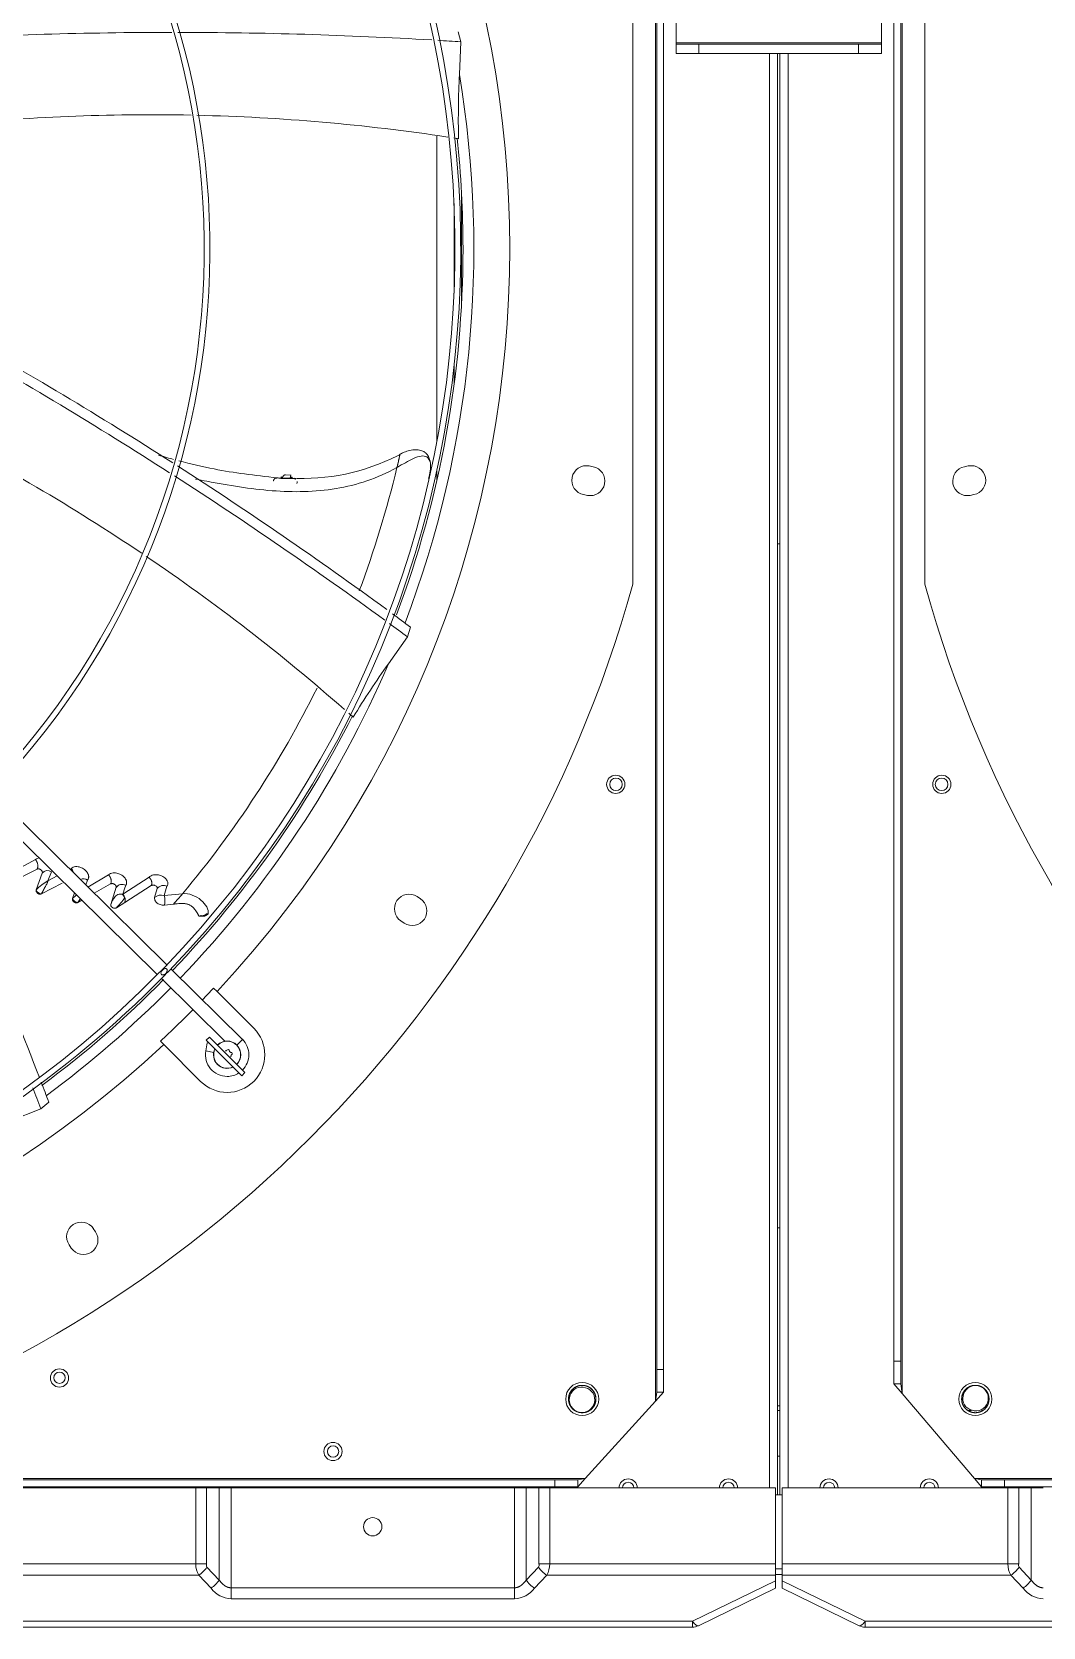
# Model space of a CAD drawing. Header units: millimetres. Extents: x 113490 to 142599, y -20467 to 115.
# Drawn here: x 130373 to 130817, y -11964 to -11265 of the extents above; entities that cross this region are included whole.
import ezdxf

# ---------------------------------------------------------------- set-up
doc = ezdxf.new("R2010")
doc.units = ezdxf.units.MM
doc.layers.add('DV3_0', color=7, linetype='Continuous')

msp = doc.modelspace()

# ---------------------------------------------------------------- linework, layer by layer
at = {"layer": 'DV3_0', "color": 7, "linetype": 'Continuous', "lineweight": 20}
for p, q in [((130646.64, -9845.59), (130646.64, -11865.47)), ((130754.84, -11862.07), (130754.84, -9845.59)), ((130655.74, -11269.89), (130700.74, -11269.89)), ((130696.64, -11903.49), (130696.64, -11274.49)), ((130700.74, -11269.89), (130745.74, -11269.89)), ((130704.84, -11903.49), (130704.84, -11274.49)), ((130561.63, -11383.52), (130561.63, -11336.47)), ((130558.31, -11379.64), (130558.31, -11340.34)), ((130558.31, -11419.76), (130558.31, -11411.56)), ((130482.78, -11460.67), (130486.32, -11460.77)), ((130463, -11709.27), (130465.46, -11706.78)), ((130452.88, -11712.5), (130449.44, -11711.89)), ((130615.84, -11899.39), (129595.6, -11899.39)), ((130445.02, -11903.49), (130445.02, -11936.74)), ((130449.79, -11903.49), (130449.79, -11936.74)), ((130455.31, -11903.49), (130455.31, -11943.87)), ((130460.48, -11903.49), (130460.48, -11947.25)), ((130558.31, -11903.49), (130558.31, -11902.99)), ((130561.63, -11903.49), (130561.63, -11902.99)), ((130584.8, -11903.49), (130584.8, -11947.25)), ((130589.96, -11903.49), (130589.96, -11943.87)), ((130595.49, -11936.74), (130595.49, -11903.49)), ((130600.26, -11936.74), (130600.26, -11903.49)), ((131806.84, -11899.39), (130786.6, -11899.39)), ((130801.22, -11936.74), (130801.22, -11903.49)), ((130805.99, -11936.74), (130805.99, -11903.49)), ((130811.51, -11943.87), (130811.51, -11903.49)), ((130445.02, -11936.74), (130360.26, -11936.74)), ((130445.02, -11936.74), (130449.79, -11936.74)), ((130449.93, -11938.28), (130455.31, -11943.87)), ((130589.96, -11943.87), (130595.35, -11938.28)), ((130600.26, -11936.74), (130595.49, -11936.74)), ((130699.24, -11936.74), (130600.26, -11936.74)), ((130700.74, -11938.89), (130699.24, -11938.89)), ((130702.24, -11938.89), (130700.74, -11938.89)), ((130801.22, -11936.74), (130702.24, -11936.74)), ((130805.99, -11936.74), (130801.22, -11936.74)), ((130811.51, -11943.87), (130806.13, -11938.28)), ((130446.35, -11941.77), (130358.93, -11941.77)), ((130446.35, -11941.77), (130451.73, -11947.36)), ((130593.54, -11947.36), (130598.93, -11941.77)), ((130699.24, -11941.77), (130598.93, -11941.77)), ((130662.86, -11961.85), (130699.24, -11944.18)), ((130802.55, -11941.77), (130702.24, -11941.77)), ((130702.24, -11944.18), (130738.62, -11961.85)), ((130807.93, -11947.36), (130802.55, -11941.77)), ((130460.48, -11947.25), (130584.8, -11947.25)), ((130460.48, -11952.04), (130460.48, -11947.25)), ((130460.48, -11952.04), (130584.8, -11952.04)), ((130584.8, -11952.04), (130584.8, -11947.25)), ((129547.62, -11961.85), (130662.86, -11961.85)), ((130662.86, -11964.49), (130662.86, -11961.85)), ((130738.62, -11961.85), (131853.86, -11961.85)), ((130738.62, -11961.85), (130738.62, -11964.49))]:
    msp.add_line(p, q, dxfattribs=at)
at = {"layer": 'DV3_0', "color": 7, "linetype": 'Continuous', "lineweight": 15}
for p, q in [((130647.24, -9857.26), (130647.24, -11851.51)), ((130650.24, -9857.26), (130650.24, -11851.51)), ((130751.24, -11847.85), (130751.24, -9857.26)), ((130754.24, -11847.85), (130754.24, -9857.26)), ((130655.74, -11159.09), (130655.74, -11269.89)), ((130745.74, -11159.09), (130745.74, -11269.89)), ((130636.74, -11507.16), (130636.74, -11212.82)), ((130764.74, -11212.82), (130764.74, -11507.16)), ((130561.3, -11269.38), (130560.05, -11265.05)), ((130560.65, -11283.75), (130561.3, -11269.38)), ((130655.74, -11269.89), (130655.74, -11270.49)), ((130655.74, -11274.49), (130655.74, -11270.49)), ((130655.74, -11270.49), (130665.74, -11270.49)), ((130665.74, -11274.49), (130655.74, -11274.49)), ((130665.74, -11270.49), (130700.74, -11270.49)), ((130665.74, -11270.49), (130665.74, -11274.49)), ((130665.74, -11274.49), (130700.74, -11274.49)), ((130700.24, -11906.49), (130700.24, -11274.49)), ((130700.24, -11906.49), (130700.24, -11274.49)), ((130700.74, -11270.49), (130735.74, -11270.49)), ((130700.74, -11274.49), (130735.74, -11274.49)), ((130701.24, -11906.49), (130701.24, -11274.49)), ((130735.74, -11270.49), (130745.74, -11270.49)), ((130735.74, -11274.49), (130735.74, -11270.49)), ((130745.74, -11274.49), (130735.74, -11274.49)), ((130745.74, -11269.89), (130745.74, -11270.49)), ((130745.74, -11270.49), (130745.74, -11274.49)), ((130550.73, -11444.84), (130550.73, -11310.84)), ((130432.33, -11674.11), (130123.04, -11369.11)), ((130119.48, -11374.03), (130428.15, -11678.41)), ((130619.29, -11455.72), (130617.62, -11455.38)), ((130783.85, -11455.38), (130782.19, -11455.72)), ((130482.76, -11460.82), (130486.28, -11460.91)), ((130486.85, -11459.44), (130483.99, -11459.21)), ((130486.28, -11460.91), (130486.32, -11460.77)), ((130489.49, -11460.8), (130488.22, -11460.78)), ((130550.73, -11461.9), (130550.73, -11457.32)), ((130615.13, -11467.94), (130616.79, -11468.27)), ((130784.68, -11468.27), (130786.35, -11467.94)), ((130701.24, -11489.48), (130700.24, -11489.48)), ((130537.89, -11530.33), (130539.18, -11526.01)), ((130529.57, -11542.07), (130537.89, -11530.33)), ((130374.68, -11627.95), (130366.94, -11632.12)), ((130375.4, -11632.14), (130363.61, -11638.17)), ((130375.07, -11641.22), (130377.69, -11633.86)), ((130386.42, -11638.34), (130377.33, -11642.99)), ((130380.14, -11637.31), (130381.73, -11633.35)), ((130384.23, -11635.11), (130380.14, -11637.31)), ((130396.79, -11639.06), (130397.57, -11636.93)), ((130406.76, -11634.71), (130397.73, -11639.99)), ((130424.51, -11635.73), (130412.98, -11643.18)), ((130390.97, -11645.09), (130391.8, -11642.57)), ((130407.62, -11638.65), (130400.48, -11642.7)), ((130407.79, -11647.61), (130410.09, -11640.13)), ((130412.98, -11643.18), (130412.75, -11643.15)), ((130425.51, -11639.39), (130413.88, -11646.74)), ((130426.99, -11644.6), (130428.14, -11640.66)), ((130439.19, -11642.94), (130431.12, -11643.74)), ((130543.53, -11645.15), (130542.11, -11644.2)), ((130395.05, -11645.77), (130393.33, -11646.75)), ((130413.88, -11646.74), (130410.28, -11649.09)), ((130435.26, -11647.52), (130431.26, -11647.92)), ((130446.49, -11652.78), (130446.48, -11652.77)), ((130535, -11654.85), (130536.42, -11655.79)), ((130429.93, -11680.17), (130457.78, -11707.63)), ((130465.46, -11706.78), (130434.11, -11675.87)), ((130454.35, -11685.77), (130452.86, -11684.27)), ((130470.46, -11701.88), (130454.35, -11685.77)), ((130429.52, -11707.61), (130431.01, -11709.1)), ((130450.07, -11708.28), (130449.44, -11711.89)), ((130451.01, -11705.77), (130449.6, -11707.18)), ((130465.16, -11722.74), (130449.6, -11707.18)), ((130450.83, -11708.41), (130450.07, -11708.28)), ((130451.01, -11705.77), (130466.57, -11721.32)), ((130431.01, -11709.1), (130447.12, -11725.21)), ((130454.27, -11709.02), (130454.76, -11709.1)), ((130465.16, -11722.74), (130466.57, -11721.32)), ((130377.12, -11737.2), (130380.53, -11734.26)), ((130363.78, -11742.58), (130377.12, -11737.2)), ((130401.04, -11791.17), (130400.09, -11789.76)), ((130700.24, -11789.48), (130701.24, -11789.48)), ((130389.45, -11796.87), (130390.4, -11798.28)), ((130751.24, -11857.85), (130751.24, -11847.85)), ((130751.24, -11847.85), (130754.24, -11847.85)), ((130754.24, -11847.85), (130754.24, -11857.85)), ((130647.24, -11851.51), (130650.24, -11851.51)), ((130647.24, -11861.51), (130647.24, -11851.51)), ((130650.24, -11851.51), (130650.24, -11861.51)), ((130646.64, -11865.47), (130650.24, -11861.51)), ((130646.64, -11865.47), (130647.24, -11861.51)), ((130650.24, -11861.51), (130647.24, -11861.51)), ((130754.84, -11862.07), (130751.24, -11857.85)), ((130754.24, -11857.85), (130751.24, -11857.85)), ((130754.84, -11862.07), (130754.24, -11857.85)), ((130754.84, -11862.07), (130786.6, -11899.39)), ((130646.64, -11865.47), (130615.84, -11899.39)), ((130700.24, -11867.48), (130701.24, -11867.48)), ((130700.24, -11869.48), (130701.24, -11869.48)), ((130784.12, -11869.48), (130785.31, -11869.48)), ((130700.24, -11889.48), (130701.24, -11889.48)), ((130602.58, -11899.99), (129608.67, -11899.99)), ((130602.58, -11902.99), (129608.67, -11902.99)), ((130360.26, -11903.49), (130445.02, -11903.49)), ((130449.79, -11903.49), (130445.02, -11903.49)), ((130449.79, -11903.49), (130455.31, -11903.49)), ((130460.48, -11903.49), (130455.31, -11903.49)), ((130584.8, -11903.49), (130460.48, -11903.49)), ((130556.84, -11902.99), (130556.84, -11903.49)), ((130589.96, -11903.49), (130584.8, -11903.49)), ((130589.96, -11903.49), (130595.49, -11903.49)), ((130600.26, -11903.49), (130595.49, -11903.49)), ((130600.26, -11903.49), (130699.24, -11903.49)), ((130602.58, -11902.99), (130602.58, -11899.99)), ((130602.58, -11899.99), (130612.58, -11899.99)), ((130612.58, -11902.99), (130602.58, -11902.99)), ((130612.58, -11902.99), (130615.84, -11899.39)), ((130612.58, -11899.99), (130615.84, -11899.39)), ((130612.58, -11899.99), (130612.58, -11902.99)), ((130699.24, -11903.49), (130699.24, -11936.74)), ((130702.24, -11903.49), (130702.24, -11936.74)), ((130801.22, -11903.49), (130702.24, -11903.49)), ((130789.67, -11899.99), (130786.6, -11899.39)), ((130789.67, -11902.99), (130786.6, -11899.39)), ((130789.67, -11899.99), (130799.67, -11899.99)), ((130789.67, -11902.99), (130789.67, -11899.99)), ((130799.67, -11902.99), (130789.67, -11902.99)), ((131793.58, -11899.99), (130799.67, -11899.99)), ((130799.67, -11899.99), (130799.67, -11902.99)), ((131793.58, -11902.99), (130799.67, -11902.99)), ((130805.99, -11903.49), (130801.22, -11903.49)), ((130805.99, -11903.49), (130811.51, -11903.49)), ((130816.68, -11903.49), (130811.51, -11903.49)), ((130700.74, -11906.49), (130699.24, -11906.49)), ((130702.24, -11906.49), (130700.74, -11906.49)), ((130699.24, -11941.77), (130699.24, -11936.74)), ((130699.24, -11941.77), (130699.24, -11936.74)), ((130702.24, -11936.74), (130702.24, -11941.77)), ((130700.74, -11941.49), (130699.24, -11941.49)), ((130699.24, -11941.77), (130699.24, -11944.18)), ((130699.24, -11941.77), (130699.24, -11944.18)), ((130699.24, -11947.49), (130699.24, -11944.18)), ((130699.24, -11947.49), (130699.24, -11944.18)), ((130702.24, -11941.49), (130700.74, -11941.49)), ((130702.24, -11941.77), (130702.24, -11944.18)), ((130702.24, -11944.18), (130702.24, -11947.49)), ((130665.48, -11963.89), (130699.24, -11947.49)), ((130702.24, -11947.49), (130736, -11963.89)), ((129547.62, -11964.49), (130662.86, -11964.49)), ((130738.62, -11964.49), (131853.86, -11964.49))]:
    msp.add_line(p, q, dxfattribs=at)
for centre, radius in [((130629.24, -11594.99), 4), ((130629.32, -11594.99), 2.75), ((130772.24, -11594.99), 4), ((130772.15, -11594.99), 2.75), ((130385.24, -11855.25), 4), ((130385.24, -11855.15), 2.5), ((130614.52, -11864.49), 7.25), ((130786.95, -11864.49), 7.25), ((130505.23, -11887.49), 4), ((130505.23, -11887.49), 2.5), ((130522.64, -11920.49), 4)]:
    msp.add_circle(centre, radius, dxfattribs=at)
for centre, radius, start, end in [((130105.24, -11359.99), 453.5, 315.99181, 45.56133), ((130105.24, -11359.99), 456, 316.01285, 45.56345), ((130105.24, -11359.99), 477.5, 316.98025, 43.01975), ((130105.24, -11359.99), 346, 316.5062, 45.32039), ((130105.24, -11359.99), 343.5, 315.65123, 45.62203), ((130435.5, -13186.65), 1921.39, 90.02851, 93.37418), ((130435.5, -13186.65), 1921.39, 86.62723, 89.95007), ((130435.5, -13186.65), 1921.39, 86.24591, 86.54956), ((130967.49, -11303.41), 407.31, 177.23348, 181.19155), ((130425.17, -12173.61), 872.25, 88.82742, 95.92318), ((130425.17, -12173.61), 872.25, 81.40447, 88.66355), ((130425.17, -12173.61), 872.25, 81.09042, 81.22522), ((130105.24, -11359.99), 457, 0, 6.06861), ((130105.24, -11359.99), 457, 339.42404, 0), ((129395.55, -13075.18), 1921.33, 57.30151, 60.65735), ((129441.29, -13004.2), 1841.3, 57.34191, 60.857), ((129934.51, -12217.42), 872.25, 56.07412, 63.24774), ((130492.22, -11370.51), 90.33, 268.26501, 299.11985), ((129441.29, -13004.2), 1841.3, 53.79883, 57.26308), ((130492.26, -11381.92), 84.69, 298.94492, 299.10141), ((130544.22, -11454.5), 3.74, 5.17103, 55.21817), ((130528.43, -11455.21), 19.56, 343.23182, 2.96543), ((130548.18, -11454.14), 0.228, 185.41219, 193.40876), ((130616.37, -11461.66), 6.4, 78.75, 258.75), ((130618.04, -11461.99), 6.4, 258.75, 78.75), ((130783.43, -11461.99), 6.4, 101.25, 281.25), ((130785.1, -11461.66), 6.4, 281.25, 101.25), ((129395.55, -13075.18), 1921.33, 53.88646, 57.22542), ((130469.48, -11458.5), 13.48, 350.08599, 350.70778), ((130475.44, -11457.07), 11.5, 341.21496, 348.12987), ((129934.51, -12217.42), 872.25, 48.70033, 55.91709), ((130105.24, -11359.99), 551.5, 285.47751, 344.52249), ((131296.24, -11359.99), 551.5, 195.47751, 254.52249), ((129395.55, -13075.18), 1921.33, 53.51882, 53.81385), ((129441.29, -13004.2), 1841.3, 53.39786, 53.70009), ((130861.3, -11778.63), 407.44, 144.5071, 148.46392), ((130105.24, -11359.99), 457, 316.15973, 333.36521), ((129934.51, -12217.42), 872.25, 48.36342, 48.53339), ((128658.13, -12384.07), 1840.9, 21.02717, 24.54064), ((130388.93, -11653.96), 18.83, 117.8465, 137.41504), ((130379.98, -11635.69), 2.93, 53.13634, 141.31479), ((130387.63, -11634.45), 3.78, 12.11914, 44.06143), ((130395.86, -11639.46), 3.06, 55.87282, 117.48227), ((130406.09, -11658.56), 20.25, 131.56075, 138.31286), ((130375.96, -11634.93), 21.01, 325.75369, 331.18958), ((130412.64, -11642.09), 3.21, 59.3258, 142.38677), ((130412.06, -11645.79), 2.73, 75.24406, 82.00856), ((130410.32, -11645.95), 3.71, 23.68576, 48.99278), ((130261.61, -11589.89), 160.48, 340.60735, 342.05889), ((130410.92, -11645.6), 3.17, 338.82459, 49.67768), ((130411.76, -11644.32), 1.96, 345.27602, 355.86989), ((130429.72, -11647.35), 3.87, 68.77863, 134.8411), ((130430.88, -11642.72), 3.43, 63.91718, 143.09604), ((130264.9, -11590.08), 174.66, 342.10763, 343.51614), ((130424.66, -11646.04), 6.86, 344.1096, 19.64973), ((130424.41, -11646.05), 7.09, 344.71935, 19.03998), ((130261.74, -11494.33), 231.46, 318.55999, 320.05359), ((130538.56, -11649.53), 6.4, 56.25, 236.25), ((130539.97, -11650.47), 6.4, 236.25, 56.25), ((130105.24, -11359.99), 453.5, 225.99152, 315.56), ((130105.24, -11359.99), 456, 270, 315.56106), ((130105.24, -11359.99), 453.5, 315.56, 315.99181), ((130105.24, -11359.99), 456, 315.56106, 315.57142), ((130105.24, -11359.99), 456, 315.57142, 316.01285), ((130105.24, -11359.99), 457, 306.56933, 315.4466), ((130105.24, -11359.99), 475.39, 316.12423, 316.98903), ((130105.24, -11359.99), 475.39, 313.01097, 315.40107), ((130458.79, -11713.54), 16.5, 225, 45), ((130458.79, -11713.54), 6, 315, 135), ((130458.79, -11713.54), 5.91, 315, 135), ((130458.79, -11713.54), 9.5, 315, 45.40107), ((130105.24, -11359.99), 477.5, 226.98025, 313.01975), ((130458.79, -11713.54), 9.5, 170, 270), ((130458.79, -11713.54), 6, 154.47122, 295.52878), ((130458.79, -11713.54), 5.91, 154.77125, 295.22875), ((130458.19, -11711.29), 0.6, 238.87878, 331.12122), ((130459.24, -11711.87), 0.6, 358.86172, 151.13828), ((130460.44, -11711.9), 0.6, 178.87878, 271.12122), ((130461.04, -11714.15), 0.6, 118.87878, 211.12122), ((130460.46, -11713.1), 0.6, 298.86181, 91.13819), ((130458.79, -11713.54), 9.5, 270, 302.83428), ((128580.86, -12419.24), 1921.39, 20.79191, 21.08376), ((128658.13, -12384.07), 1840.9, 20.67002, 20.95746), ((130394.77, -11793.31), 6.4, 33.75, 213.75), ((130395.72, -11794.72), 6.4, 213.75, 33.75), ((130786.95, -11864.49), 6, 64.8963, 82.52267), ((130614.52, -11864.49), 6, 244.8963, 262.52267), ((130634.69, -11903.49), 4, 0, 180), ((130634.69, -11903.49), 2.5, 0, 180), ((130678.69, -11903.49), 4, 0, 180), ((130678.69, -11903.49), 2.5, 0, 180), ((130722.79, -11903.49), 4, 0, 180), ((130722.79, -11903.49), 2.5, 0, 180), ((130766.79, -11903.49), 4, 0, 180), ((130766.79, -11903.49), 2.5, 0, 180), ((130662.86, -11958.49), 6, 270, 295.90651), ((130738.62, -11958.49), 6, 244.09349, 270)]:
    msp.add_arc(centre, radius, start, end, dxfattribs=at)
at = {"layer": 'DV3_0', "color": 7, "linetype": 'Continuous', "lineweight": 20}
for centre, radius, start, end in [((130105.24, -11359.99), 461.75, 339.17748, 9.50342), ((130090.91, -11350.55), 454.74, 339.44857, 346.58825), ((130105.24, -11359.99), 461.75, 316.1456, 336.77642), ((130090.91, -11350.55), 454.74, 319.98599, 333.59752), ((130105.24, -11359.99), 461.75, 306.42947, 315.40107), ((130454.35, -11936.97), 9.33, 178.57372, 210.96886), ((130451.58, -11937.36), 1.89, 161.0009, 209.24423), ((130593.7, -11937.36), 1.89, 330.75593, 18.99893), ((130590.93, -11936.97), 9.33, 329.03085, 1.42657), ((130810.55, -11936.97), 9.33, 178.57303, 210.96955), ((130807.78, -11937.36), 1.89, 160.99929, 209.24584), ((130460.73, -11941.05), 10.99, 215.07415, 268.68498), ((130584.55, -11941.05), 10.99, 271.31504, 324.92583), ((130816.93, -11941.05), 10.99, 215.07412, 268.68501)]:
    msp.add_arc(centre, radius, start, end, dxfattribs=at)
at = {"layer": 'DV3_0', "color": 7, "linetype": 'Continuous', "lineweight": 15}
for centre, major_axis, start_param, end_param in [((130446.35, -11938.28), (-4.49, -4.33), 1.172391, 1.99664), ((130598.93, -11938.28), (4.49, -4.33), 4.286545, 5.110795), ((130802.55, -11938.28), (4.49, 4.33), 4.313983, 5.138233), ((130451.73, -11943.87), (-4.49, -4.33), 1.172391, 1.99664), ((130593.54, -11943.87), (4.49, -4.33), 4.286545, 5.110795), ((130807.93, -11943.87), (4.49, 4.33), 4.313983, 5.138233)]:
    msp.add_ellipse(centre, major_axis=major_axis, ratio=0.436952, start_param=start_param, end_param=end_param, dxfattribs=at)
at = {"layer": 'DV3_0', "color": 7, "linetype": 'Continuous', "lineweight": 20}
for centre, major_axis, start_param, end_param in [((130662.86, -11958.49), (-2.62, 5.4), 2.097861, 3.141593), ((130738.62, -11958.49), (2.62, 5.4), 3.141593, 4.185324)]:
    msp.add_ellipse(centre, major_axis=major_axis, ratio=0.282676, start_param=start_param, end_param=end_param, dxfattribs=at)
at = {"layer": 'DV3_0', "color": 7, "linetype": 'Continuous', "lineweight": 15}
for points, knots in [([(130546.62, -11450.5), (130546.32, -11450.13), (130545.71, -11449.38), (130544.14, -11448.59), (130542.04, -11448.21), (130539.58, -11448.34), (130536.93, -11449.05), (130535.4, -11449.81), (130534.51, -11450.27)], [0, 0, 0, 0, 0.120272, 0.284495, 0.459149, 0.640843, 0.823587, 1, 1, 1, 1]), ([(130435.24, -11452.5), (130433.34, -11451.98), (130431.13, -11451.35), (130428.93, -11450.71), (130428.63, -11450.62)], [0.25984177, 0.25984177, 0.25984177, 0.25984177, 0.29278146, 0.29802068, 0.29802068, 0.29802068, 0.29802068]), ([(130480.82, -11460.62), (130470.61, -11459.46), (130457.11, -11457.86), (130442.77, -11454.49), (130437.59, -11453.13)], [0, 0, 0, 0, 0.1570657, 0.2463577, 0.2463577, 0.2463577, 0.2463577]), ([(130444.88, -11461.13), (130446.56, -11461.47), (130448.25, -11461.79), (130459.42, -11463.91), (130468.98, -11465.49), (130487.95, -11466.95), (130497.36, -11466.83), (130515.7, -11463.76), (130524.63, -11460.83), (130533.25, -11456.03)], [0.6026537, 0.6026537, 0.6026537, 0.6026537, 0.625, 0.625, 0.75, 0.75, 0.875, 0.875, 1, 1, 1, 1]), ([(130533.61, -11454.91), (130533.75, -11454.29), (130533.97, -11453.26), (130534.21, -11452.15), (130534.38, -11451.34), (130534.49, -11450.77), (130534.56, -11450.41), (130534.59, -11450.24), (130534.59, -11450.21), (130534.56, -11450.32), (130534.49, -11450.59), (130534.38, -11451.09), (130534.25, -11451.63), (130534.09, -11452.37), (130533.88, -11453.28), (130533.61, -11454.45), (130533.38, -11455.46), (130533.25, -11456.03)], [0, 0, 0, 0, 0.062128, 0.124656, 0.187183, 0.249711, 0.312238, 0.374766, 0.437294, 0.499821, 0.624876, 0.687404, 0.749931, 0.812459, 0.874987, 0.937514, 1, 1, 1, 1]), ([(130546.36, -11451.43), (130545.68, -11451.02), (130544.82, -11450.92), (130542.85, -11451.19), (130541.74, -11451.57), (130539.4, -11452.61), (130538.18, -11453.26), (130535.76, -11454.6), (130534.56, -11455.3), (130533.45, -11455.92)], [0, 0, 0, 0, 0.25, 0.25, 0.5, 0.5, 0.75, 0.75, 1, 1, 1, 1]), ([(130479.02, -11461.92), (130479.04, -11461.87), (130479.07, -11461.78), (130479.13, -11461.64), (130479.19, -11461.52), (130479.25, -11461.41), (130479.31, -11461.31), (130479.42, -11461.17), (130479.6, -11460.99), (130479.91, -11460.81), (130480.31, -11460.68), (130480.85, -11460.62), (130481.33, -11460.64), (130481.71, -11460.68), (130481.95, -11460.72), (130482.16, -11460.75), (130482.33, -11460.78), (130482.46, -11460.8), (130482.57, -11460.81), (130482.67, -11460.81), (130482.73, -11460.82), (130482.76, -11460.82)], [0, 0, 0, 0, 0.034615, 0.067153, 0.097641, 0.126151, 0.15278, 0.177653, 0.253284, 0.326616, 0.426356, 0.551745, 0.706817, 0.759074, 0.82393, 0.874115, 0.905827, 0.93629, 0.961485, 0.980409, 1, 1, 1, 1]), ([(130482.46, -11460.42), (130482.45, -11460.36), (130482.44, -11460.25), (130482.46, -11460.1), (130482.5, -11460.08), (130482.55, -11460.18), (130482.58, -11460.32), (130482.62, -11460.49), (130482.65, -11460.6), (130482.71, -11460.68), (130482.77, -11460.67), (130482.78, -11460.67)], [0, 0, 0, 0, 0.128962, 0.223321, 0.471945, 0.607552, 0.749514, 0.893505, 0.958713, 0.987993, 1, 1, 1, 1]), ([(130482.46, -11460.42), (130482.49, -11460.41), (130482.53, -11460.37), (130482.6, -11460.33), (130482.67, -11460.3), (130482.71, -11460.29), (130482.73, -11460.28), (130482.74, -11460.28)], [0, 0, 0, 0, 0.0394695, 0.0785517, 0.1172794, 0.155685, 0.161873, 0.161873, 0.161873, 0.161873]), ([(130482.78, -11460.67), (130482.82, -11460.61), (130482.9, -11460.49), (130483.02, -11460.33), (130483.13, -11460.17), (130483.25, -11460.01), (130483.36, -11459.87), (130483.47, -11459.74), (130483.58, -11459.62), (130483.68, -11459.52), (130483.79, -11459.43), (130483.89, -11459.35), (130483.98, -11459.3), (130484.07, -11459.26), (130484.16, -11459.23), (130484.24, -11459.23), (130484.29, -11459.24), (130484.32, -11459.25)], [0, 0, 0, 0, 0.0316233, 0.063666, 0.0961048, 0.1289206, 0.1620988, 0.1956297, 0.2295096, 0.2637404, 0.2983311, 0.3332973, 0.3686623, 0.4044567, 0.4407194, 0.4774968, 0.5148434, 0.5148434, 0.5148434, 0.5148434]), ([(130486.28, -11460.91), (130486.36, -11460.91), (130486.54, -11460.91), (130486.93, -11460.89), (130487.42, -11460.87), (130488.08, -11460.91), (130488.58, -11461.01), (130488.87, -11461.18), (130488.92, -11461.22)], [0, 0, 0, 0, 0.0432673, 0.1100997, 0.236564, 0.3525356, 0.5287013, 0.5662275, 0.5662275, 0.5662275, 0.5662275]), ([(130486.32, -11460.77), (130486.34, -11460.77), (130486.38, -11460.76), (130486.42, -11460.72), (130486.49, -11460.68), (130486.56, -11460.62), (130486.65, -11460.54), (130486.79, -11460.43), (130486.96, -11460.34), (130487.16, -11460.28), (130487.36, -11460.34), (130487.35, -11460.55), (130487.35, -11460.65)], [0, 0, 0, 0, 0.012213, 0.03615, 0.072549, 0.121252, 0.181278, 0.274862, 0.441704, 0.562368, 0.791317, 1, 1, 1, 1]), ([(130376.29, -11627.24), (130376.03, -11627.27), (130375.43, -11627.41), (130374.96, -11627.75), (130374.68, -11627.95)], [0.8396517, 0.8396517, 0.8396517, 0.8396517, 0.9042984, 1, 1, 1, 1]), ([(130374.68, -11627.95), (130374.71, -11627.99), (130374.78, -11628.06), (130374.88, -11628.19), (130374.97, -11628.31), (130375.05, -11628.42), (130375.12, -11628.54), (130375.19, -11628.66), (130375.25, -11628.77), (130375.31, -11628.87), (130375.36, -11628.98), (130375.4, -11629.08), (130375.44, -11629.17), (130375.48, -11629.26), (130375.51, -11629.35), (130375.54, -11629.43), (130375.56, -11629.5), (130375.58, -11629.57), (130375.6, -11629.64), (130375.62, -11629.69), (130375.63, -11629.75), (130375.64, -11629.8), (130375.65, -11629.84), (130375.7, -11630.03), (130375.75, -11630.36), (130375.76, -11630.8), (130375.72, -11631.2), (130375.64, -11631.55), (130375.54, -11631.87), (130375.44, -11632.05), (130375.4, -11632.14)], [0, 0, 0, 0, 0.032368, 0.063415, 0.093194, 0.121749, 0.149112, 0.175307, 0.20035, 0.224254, 0.247026, 0.268671, 0.289192, 0.308588, 0.326858, 0.344, 0.360011, 0.374887, 0.388623, 0.401214, 0.412658, 0.422947, 0.43208, 0.44005, 0.545293, 0.645478, 0.740868, 0.831603, 0.917878, 1, 1, 1, 1]), ([(130397.57, -11636.93), (130397.67, -11636.79), (130397.85, -11636.52), (130398, -11636.07), (130398.06, -11635.63), (130398.04, -11635.21), (130397.96, -11634.82), (130397.72, -11634.04), (130396.99, -11632.9), (130395.68, -11631.9), (130394.44, -11631.34), (130393.38, -11631.06), (130392.27, -11631.01), (130391.18, -11631.22), (130390.63, -11631.62), (130390.35, -11631.82)], [0, 0, 0, 0, 0.048319, 0.093612, 0.13613, 0.175841, 0.212492, 0.24595, 0.396838, 0.551403, 0.633547, 0.720883, 0.811655, 0.904459, 1, 1, 1, 1]), ([(130377.69, -11633.86), (130377.7, -11633.83), (130377.72, -11633.77), (130377.74, -11633.68), (130377.74, -11633.59), (130377.74, -11633.45), (130377.71, -11633.28), (130377.63, -11633.07), (130377.5, -11632.85), (130377.28, -11632.58), (130377, -11632.35), (130376.67, -11632.18), (130376.44, -11632.09), (130376.22, -11632.04), (130376, -11632.02), (130375.79, -11632.02), (130375.58, -11632.06), (130375.46, -11632.11), (130375.4, -11632.14)], [0, 0, 0, 0, 0.030546, 0.061121, 0.091979, 0.123365, 0.189489, 0.256975, 0.328949, 0.402078, 0.553216, 0.625751, 0.69763, 0.756021, 0.813551, 0.877124, 0.938633, 1, 1, 1, 1]), ([(130380.14, -11637.31), (130380.14, -11637.33), (130380.13, -11637.37), (130380.12, -11637.44), (130380.1, -11637.53), (130380.06, -11637.67), (130380, -11637.87), (130379.91, -11638.11), (130379.74, -11638.5), (130379.47, -11639.03), (130379.14, -11639.64), (130378.76, -11640.3), (130378.37, -11641.01), (130378.03, -11641.67), (130377.82, -11642.09), (130377.69, -11642.34), (130377.57, -11642.57), (130377.45, -11642.79), (130377.37, -11642.92), (130377.33, -11642.99)], [0, 0, 0, 0, 0.008471, 0.020849, 0.037173, 0.057479, 0.094233, 0.135729, 0.182098, 0.301941, 0.417999, 0.498958, 0.649695, 0.779421, 0.824012, 0.868085, 0.91192, 0.955796, 1, 1, 1, 1]), ([(130414.28, -11639.33), (130414.36, -11639.19), (130414.52, -11638.94), (130414.66, -11638.51), (130414.71, -11638.09), (130414.69, -11637.67), (130414.6, -11637.26), (130414.32, -11636.48), (130413.5, -11635.36), (130412.13, -11634.47), (130410.87, -11633.99), (130409.84, -11633.78), (130408.72, -11633.77), (130407.6, -11634.04), (130407.04, -11634.48), (130406.76, -11634.71)], [0, 0, 0, 0, 0.04416, 0.086796, 0.128084, 0.1682, 0.207124, 0.244756, 0.394791, 0.555025, 0.629883, 0.713634, 0.804159, 0.899585, 1, 1, 1, 1]), ([(130406.76, -11634.71), (130406.8, -11634.74), (130406.87, -11634.81), (130406.97, -11634.92), (130407.06, -11635.03), (130407.15, -11635.14), (130407.23, -11635.25), (130407.3, -11635.36), (130407.37, -11635.47), (130407.43, -11635.57), (130407.48, -11635.67), (130407.53, -11635.77), (130407.58, -11635.86), (130407.62, -11635.95), (130407.65, -11636.03), (130407.68, -11636.11), (130407.71, -11636.19), (130407.73, -11636.26), (130407.76, -11636.33), (130407.78, -11636.39), (130407.79, -11636.44), (130407.84, -11636.63), (130407.91, -11636.95), (130407.93, -11637.36), (130407.91, -11637.74), (130407.85, -11638.08), (130407.75, -11638.39), (130407.66, -11638.56), (130407.62, -11638.65)], [0, 0, 0, 0, 0.032899, 0.064458, 0.094752, 0.123838, 0.15176, 0.178553, 0.204241, 0.228841, 0.252366, 0.274822, 0.296215, 0.316544, 0.335811, 0.354013, 0.371146, 0.387206, 0.402188, 0.416087, 0.428897, 0.440613, 0.544029, 0.643173, 0.738243, 0.829293, 0.916449, 1, 1, 1, 1]), ([(130410.09, -11640.13), (130410.1, -11640.1), (130410.12, -11640.04), (130410.13, -11639.95), (130410.13, -11639.86), (130410.12, -11639.73), (130410.07, -11639.56), (130409.98, -11639.36), (130409.84, -11639.17), (130409.59, -11638.92), (130409.27, -11638.71), (130408.92, -11638.58), (130408.66, -11638.51), (130408.42, -11638.48), (130408.2, -11638.48), (130407.99, -11638.51), (130407.8, -11638.56), (130407.68, -11638.62), (130407.62, -11638.65)], [0, 0, 0, 0, 0.029896, 0.059787, 0.089936, 0.1206, 0.185011, 0.250864, 0.322237, 0.395142, 0.549911, 0.626794, 0.703247, 0.763639, 0.823169, 0.8835, 0.941942, 1, 1, 1, 1]), ([(130432.39, -11639.64), (130432.44, -11639.55), (130432.55, -11639.39), (130432.69, -11639.03), (130432.84, -11638.32), (130432.54, -11637.15), (130431.41, -11635.83), (130429.95, -11635.05), (130428.61, -11634.69), (130427.55, -11634.57), (130426.43, -11634.66), (130425.32, -11635), (130424.78, -11635.48), (130424.51, -11635.73)], [0, 0, 0, 0, 0.026984, 0.053974, 0.112551, 0.239933, 0.38697, 0.555519, 0.630167, 0.713559, 0.803882, 0.899324, 1, 1, 1, 1]), ([(130424.51, -11635.73), (130424.54, -11635.76), (130424.61, -11635.82), (130424.72, -11635.93), (130424.81, -11636.03), (130424.91, -11636.13), (130424.99, -11636.24), (130425.08, -11636.35), (130425.15, -11636.46), (130425.22, -11636.57), (130425.29, -11636.67), (130425.35, -11636.78), (130425.41, -11636.89), (130425.46, -11637), (130425.51, -11637.1), (130425.55, -11637.21), (130425.59, -11637.31), (130425.62, -11637.41), (130425.65, -11637.51), (130425.67, -11637.6), (130425.7, -11637.7), (130425.72, -11637.85), (130425.75, -11638.06), (130425.77, -11638.33), (130425.75, -11638.6), (130425.71, -11638.87), (130425.63, -11639.14), (130425.55, -11639.3), (130425.51, -11639.39)], [0, 0, 0, 0, 0.033091, 0.065299, 0.096702, 0.127365, 0.157345, 0.186688, 0.215433, 0.243612, 0.271253, 0.298377, 0.325004, 0.351149, 0.376826, 0.402045, 0.426818, 0.451151, 0.475052, 0.498528, 0.521583, 0.544215, 0.610695, 0.680334, 0.753617, 0.830991, 0.912924, 1, 1, 1, 1]), ([(130377.33, -11642.99), (130377.3, -11643), (130377.24, -11643.03), (130377.15, -11643.07), (130377.05, -11643.1), (130376.94, -11643.12), (130376.84, -11643.13), (130376.7, -11643.13), (130376.53, -11643.12), (130376.31, -11643.08), (130376.07, -11643), (130375.83, -11642.88), (130375.61, -11642.72), (130375.34, -11642.46), (130375.15, -11642.17), (130375.04, -11641.85), (130375.01, -11641.65), (130375.01, -11641.48), (130375.03, -11641.35), (130375.06, -11641.26), (130375.07, -11641.22)], [0, 0, 0, 0, 0.030129, 0.060098, 0.090132, 0.120453, 0.151278, 0.182814, 0.237513, 0.292849, 0.363728, 0.435399, 0.509374, 0.583753, 0.731898, 0.801807, 0.871124, 0.914962, 0.957714, 1, 1, 1, 1]), ([(130393.33, -11646.75), (130393.3, -11646.76), (130393.24, -11646.8), (130393.15, -11646.84), (130393.05, -11646.87), (130392.95, -11646.89), (130392.84, -11646.91), (130392.7, -11646.92), (130392.52, -11646.92), (130392.3, -11646.89), (130392.06, -11646.82), (130391.8, -11646.71), (130391.57, -11646.56), (130391.36, -11646.38), (130391.18, -11646.17), (130391.05, -11645.95), (130390.96, -11645.72), (130390.92, -11645.52), (130390.92, -11645.36), (130390.93, -11645.22), (130390.95, -11645.14), (130390.97, -11645.09)], [0, 0, 0, 0, 0.029725, 0.059353, 0.089098, 0.119171, 0.149777, 0.181113, 0.236416, 0.292325, 0.364768, 0.437887, 0.512681, 0.587629, 0.662325, 0.735799, 0.804811, 0.873158, 0.91634, 0.958408, 1, 1, 1, 1]), ([(130412.44, -11643.08), (130412.06, -11643.03), (130411.7, -11643.06), (130411.01, -11643.24), (130410.7, -11643.38), (130410.13, -11643.75), (130409.88, -11643.97), (130409.44, -11644.44), (130409.24, -11644.7), (130408.89, -11645.21), (130408.74, -11645.47), (130408.48, -11645.98), (130408.36, -11646.23), (130408.05, -11646.93), (130407.9, -11647.33), (130407.79, -11647.61)], [0, 0, 0, 0, 0.125, 0.125, 0.25, 0.25, 0.375, 0.375, 0.5, 0.5, 0.625, 0.625, 0.75, 0.75, 1, 1, 1, 1]), ([(130410.28, -11649.09), (130410.49, -11648.87), (130410.73, -11648.59), (130411.26, -11647.98), (130411.56, -11647.64), (130412.06, -11647.09), (130412.23, -11646.9), (130412.58, -11646.5), (130412.76, -11646.3), (130413.09, -11645.89), (130413.24, -11645.68), (130413.5, -11645.26), (130413.6, -11645.04), (130413.66, -11644.81)], [0, 0, 0, 0, 0.25, 0.25, 0.5, 0.5, 0.625, 0.625, 0.75, 0.75, 0.875, 0.875, 1, 1, 1, 1]), ([(130428.14, -11640.66), (130428.15, -11640.63), (130428.16, -11640.57), (130428.17, -11640.48), (130428.17, -11640.39), (130428.15, -11640.27), (130428.1, -11640.11), (130428, -11639.92), (130427.85, -11639.74), (130427.58, -11639.5), (130427.23, -11639.32), (130426.84, -11639.21), (130426.56, -11639.17), (130426.3, -11639.16), (130426.08, -11639.18), (130425.87, -11639.23), (130425.67, -11639.29), (130425.56, -11639.35), (130425.51, -11639.39)], [0, 0, 0, 0, 0.029164, 0.058177, 0.087309, 0.116826, 0.179188, 0.243122, 0.313607, 0.385995, 0.543799, 0.624534, 0.704824, 0.767483, 0.82951, 0.88787, 0.944265, 1, 1, 1, 1]), ([(130431.26, -11647.92), (130431.17, -11647.93), (130430.83, -11647.95), (130429.89, -11647.92), (130428.73, -11647.56), (130427.78, -11646.86), (130427.25, -11646.17), (130426.95, -11645.4), (130426.97, -11644.87), (130426.99, -11644.6)], [0, 0, 0, 0, 0.040166, 0.156459, 0.424797, 0.568936, 0.70936, 0.852194, 1, 1, 1, 1]), ([(130439.19, -11642.94), (130440.63, -11642.78), (130442.11, -11643.01), (130444.9, -11644.02), (130446.21, -11644.79), (130448.4, -11646.63), (130449.28, -11647.69), (130450.37, -11649.81), (130450.59, -11650.87), (130450.4, -11651.75)], [0, 0, 0, 0, 0.25, 0.25, 0.5, 0.5, 0.75, 0.75, 1, 1, 1, 1]), ([(130407.79, -11647.61), (130407.72, -11647.81), (130407.73, -11648.06), (130407.94, -11648.55), (130408.14, -11648.79), (130408.58, -11649.08), (130408.75, -11649.16), (130409.11, -11649.27), (130409.3, -11649.3), (130409.63, -11649.31), (130409.76, -11649.29), (130410.03, -11649.22), (130410.16, -11649.17), (130410.28, -11649.09)], [0, 0, 0, 0, 0.25, 0.25, 0.5, 0.5, 0.625, 0.625, 0.75, 0.75, 0.875, 0.875, 1, 1, 1, 1]), ([(130435.26, -11647.52), (130435.5, -11647.49), (130436.03, -11647.43), (130437.01, -11647.33), (130438.08, -11647.24), (130439.21, -11647.21), (130440.13, -11647.25), (130440.92, -11647.37), (130441.51, -11647.52), (130442.1, -11647.75), (130442.69, -11648.05), (130443.3, -11648.48), (130443.92, -11649.02), (130444.47, -11649.64), (130444.88, -11650.19), (130445.15, -11650.59), (130445.35, -11650.91), (130445.54, -11651.22), (130445.72, -11651.53), (130445.89, -11651.82), (130446.05, -11652.09), (130446.2, -11652.35), (130446.34, -11652.58), (130446.43, -11652.71), (130446.48, -11652.77)], [0, 0, 0, 0, 0.040265, 0.086415, 0.160521, 0.214872, 0.27235, 0.313658, 0.351295, 0.379996, 0.429661, 0.477318, 0.528728, 0.60507, 0.664546, 0.698808, 0.733837, 0.769618, 0.806141, 0.8434, 0.881397, 0.920144, 0.959665, 1, 1, 1, 1]), ([(130450.4, -11651.75), (130450.35, -11651.8), (130450.25, -11651.91), (130450.09, -11652.07), (130449.92, -11652.21), (130449.74, -11652.34), (130449.55, -11652.46), (130449.35, -11652.55), (130449.14, -11652.64), (130448.85, -11652.73), (130448.46, -11652.81), (130447.97, -11652.84), (130447.47, -11652.83), (130446.98, -11652.8), (130446.64, -11652.78), (130446.48, -11652.77)], [0, 0, 0, 0, 0.053355, 0.106652, 0.159725, 0.212534, 0.26516, 0.317648, 0.369797, 0.421334, 0.53594, 0.65085, 0.766283, 0.882004, 1, 1, 1, 1]), ([(130446.49, -11652.78), (130446.49, -11652.79), (130446.5, -11652.79), (130446.53, -11652.79), (130446.56, -11652.79), (130446.6, -11652.79), (130446.65, -11652.78), (130446.72, -11652.76), (130446.83, -11652.73), (130446.97, -11652.69), (130447.14, -11652.63), (130447.27, -11652.58), (130447.34, -11652.55)], [0, 0, 0, 0, 0.045138, 0.093894, 0.146983, 0.205017, 0.268537, 0.338042, 0.464102, 0.614994, 0.787637, 1, 1, 1, 1]), ([(130449.79, -11651.7), (130449.75, -11651.74), (130449.67, -11651.82), (130449.55, -11651.94), (130449.43, -11652.05), (130449.3, -11652.14), (130449.17, -11652.23), (130448.99, -11652.33), (130448.76, -11652.43), (130448.39, -11652.52), (130447.91, -11652.57), (130447.54, -11652.55), (130447.34, -11652.55)], [0, 0, 0, 0, 0.065832, 0.129369, 0.190676, 0.249903, 0.307282, 0.363127, 0.47581, 0.588444, 0.784812, 1, 1, 1, 1]), ([(130450.4, -11651.75), (130450.37, -11651.83), (130450.28, -11651.87), (130450.05, -11651.85), (130449.91, -11651.79), (130449.79, -11651.7)], [0, 0, 0, 0, 0.5, 0.5, 1, 1, 1, 1]), ([(130429.98, -11678.33), (130429.94, -11678.29), (130429.86, -11678.2), (130429.74, -11677.96), (130429.71, -11677.56), (130429.88, -11677.13), (130430.15, -11676.74), (130430.42, -11676.43), (130430.73, -11676.15), (130431.1, -11675.88), (130431.52, -11675.7), (130431.92, -11675.72), (130432.16, -11675.84), (130432.25, -11675.92), (130432.29, -11675.95)], [0, 0, 0, 0, 0.040419, 0.081737, 0.180004, 0.318741, 0.407079, 0.502384, 0.597672, 0.685216, 0.821732, 0.918627, 0.959704, 1, 1, 1, 1]), ([(130432.29, -11675.95), (130432.33, -11676), (130432.41, -11676.09), (130432.53, -11676.33), (130432.57, -11676.73), (130432.39, -11677.16), (130432.12, -11677.55), (130431.85, -11677.86), (130431.55, -11678.14), (130431.17, -11678.41), (130430.75, -11678.59), (130430.35, -11678.56), (130430.12, -11678.45), (130430.02, -11678.37), (130429.98, -11678.33)], [0, 0, 0, 0, 0.040441, 0.08184, 0.180502, 0.319168, 0.407275, 0.502441, 0.597059, 0.684342, 0.821198, 0.918588, 0.959713, 1, 1, 1, 1]), ([(130454.56, -11709.32), (130454.55, -11709.3), (130454.5, -11709.25), (130454.4, -11709.15), (130454.31, -11709.06), (130454.27, -11709.02)], [0.93699996, 0.93699996, 0.93699996, 0.93699996, 0.94570082, 0.97250001, 1, 1, 1, 1]), ([(130611.98, -11869.92), (130610.74, -11869.27), (130609.77, -11868.18), (130608.73, -11865.59), (130608.71, -11864.12), (130609.69, -11861.52), (130610.68, -11860.4), (130613.17, -11859.2), (130614.66, -11859.1), (130615.99, -11859.57)], [0, 0, 0, 0, 0.25, 0.25, 0.5, 0.5, 0.75, 0.75, 1, 1, 1, 1]), ([(130615.99, -11859.57), (130617.35, -11859.89), (130618.54, -11860.78), (130619.97, -11863.14), (130620.2, -11864.61), (130619.62, -11867.31), (130618.8, -11868.54), (130616.55, -11870.17), (130615.13, -11870.56), (130613.74, -11870.44)], [0, 0, 0, 0, 0.25, 0.25, 0.5, 0.5, 0.75, 0.75, 1, 1, 1, 1]), ([(130785.49, -11869.41), (130784.13, -11869.09), (130782.93, -11868.21), (130781.51, -11865.84), (130781.27, -11864.37), (130781.86, -11861.67), (130782.68, -11860.44), (130784.93, -11858.81), (130786.34, -11858.42), (130787.73, -11858.54)], [0, 0, 0, 0, 0.25, 0.25, 0.5, 0.5, 0.75, 0.75, 1, 1, 1, 1]), ([(130789.5, -11859.06), (130790.74, -11859.71), (130791.71, -11860.8), (130792.75, -11863.39), (130792.76, -11864.86), (130791.79, -11867.47), (130790.8, -11868.58), (130788.31, -11869.78), (130786.81, -11869.89), (130785.49, -11869.41)], [0, 0, 0, 0, 0.25, 0.25, 0.5, 0.5, 0.75, 0.75, 1, 1, 1, 1])]:
    msp.add_open_spline(points, degree=3, knots=knots, dxfattribs=at)
for points in [[(130547.78, -11453.23), (130547.25, -11451.49), (130546.87, -11450.58), (130546.62, -11450.5)], [(130489.47, -11462.19), (130489.5, -11462.5), (130489.43, -11462.81), (130489.37, -11463.13)]]:
    msp.add_open_spline(points, degree=3, dxfattribs=at)
at = {"layer": 'DV3_0', "color": 7, "linetype": 'Continuous', "lineweight": 20}
for points, knots in [([(130377.33, -11642.99), (130377.17, -11643.02), (130376.94, -11642.97), (130376.41, -11642.77), (130376.13, -11642.6), (130375.62, -11642.22), (130375.4, -11641.99), (130375.11, -11641.57), (130375.04, -11641.37), (130375.07, -11641.22)], [0, 0, 0, 0, 0.25, 0.25, 0.5, 0.5, 0.75, 0.75, 1, 1, 1, 1]), ([(130455.31, -11943.87), (130455.38, -11943.97), (130455.51, -11944.15), (130455.71, -11944.41), (130455.91, -11944.65), (130456.11, -11944.88), (130456.3, -11945.09), (130456.49, -11945.28), (130456.68, -11945.47), (130456.86, -11945.64), (130457.04, -11945.8), (130457.22, -11945.95), (130457.39, -11946.09), (130457.56, -11946.21), (130457.73, -11946.33), (130457.9, -11946.44), (130458.06, -11946.54), (130458.22, -11946.64), (130458.38, -11946.72), (130458.54, -11946.8), (130458.7, -11946.87), (130458.85, -11946.93), (130459, -11946.99), (130459.15, -11947.04), (130459.3, -11947.09), (130459.45, -11947.13), (130459.6, -11947.16), (130459.75, -11947.19), (130459.9, -11947.21), (130460.04, -11947.23), (130460.19, -11947.24), (130460.33, -11947.25), (130460.43, -11947.25), (130460.48, -11947.25)], [0, 0, 0, 0, 0.049763, 0.097515, 0.143361, 0.187404, 0.22975, 0.270499, 0.309752, 0.347603, 0.384146, 0.419469, 0.453658, 0.486792, 0.51895, 0.550205, 0.580625, 0.610279, 0.639228, 0.667533, 0.695251, 0.722437, 0.749143, 0.775418, 0.801312, 0.826872, 0.852141, 0.877163, 0.901984, 0.926638, 0.951182, 0.975637, 1, 1, 1, 1]), ([(130584.8, -11947.25), (130584.85, -11947.25), (130584.95, -11947.25), (130585.09, -11947.24), (130585.24, -11947.23), (130585.38, -11947.21), (130585.53, -11947.19), (130585.68, -11947.16), (130585.83, -11947.13), (130585.97, -11947.09), (130586.12, -11947.04), (130586.28, -11946.99), (130586.43, -11946.93), (130586.58, -11946.87), (130586.74, -11946.8), (130586.9, -11946.72), (130587.06, -11946.64), (130587.22, -11946.54), (130587.38, -11946.44), (130587.55, -11946.33), (130587.72, -11946.21), (130587.89, -11946.09), (130588.06, -11945.95), (130588.24, -11945.8), (130588.42, -11945.64), (130588.6, -11945.47), (130588.79, -11945.29), (130588.98, -11945.09), (130589.17, -11944.88), (130589.37, -11944.65), (130589.56, -11944.41), (130589.76, -11944.15), (130589.9, -11943.97), (130589.96, -11943.87)], [0, 0, 0, 0, 0.024411, 0.048865, 0.073398, 0.098052, 0.122868, 0.147887, 0.173153, 0.198708, 0.224599, 0.250871, 0.277573, 0.304754, 0.332468, 0.360769, 0.389714, 0.419362, 0.449778, 0.481027, 0.51318, 0.546308, 0.58049, 0.615807, 0.652342, 0.690186, 0.729429, 0.77017, 0.812504, 0.856543, 0.902362, 0.950108, 1, 1, 1, 1]), ([(130816.68, -11947.25), (130816.63, -11947.25), (130816.53, -11947.25), (130816.39, -11947.24), (130816.24, -11947.23), (130816.09, -11947.21), (130815.95, -11947.19), (130815.8, -11947.16), (130815.65, -11947.13), (130815.5, -11947.09), (130815.35, -11947.04), (130815.2, -11946.99), (130815.05, -11946.93), (130814.9, -11946.87), (130814.74, -11946.8), (130814.58, -11946.72), (130814.42, -11946.64), (130814.26, -11946.54), (130814.1, -11946.44), (130813.93, -11946.33), (130813.76, -11946.21), (130813.59, -11946.09), (130813.42, -11945.95), (130813.24, -11945.8), (130813.06, -11945.64), (130812.88, -11945.47), (130812.69, -11945.28), (130812.5, -11945.09), (130812.31, -11944.88), (130812.11, -11944.65), (130811.91, -11944.41), (130811.71, -11944.15), (130811.58, -11943.97), (130811.51, -11943.87)], [0, 0, 0, 0, 0.024413, 0.048868, 0.073403, 0.098058, 0.122876, 0.147897, 0.173164, 0.198721, 0.224613, 0.250887, 0.277591, 0.304774, 0.33249, 0.360793, 0.38974, 0.419391, 0.449809, 0.481061, 0.513216, 0.546348, 0.580533, 0.615853, 0.652392, 0.69024, 0.729488, 0.770232, 0.812573, 0.856611, 0.902453, 0.950186, 1, 1, 1, 1])]:
    msp.add_open_spline(points, degree=3, knots=knots, dxfattribs=at)
msp.add_open_spline([(130393.33, -11646.75), (130393.17, -11646.78), (130392.7, -11646.72), (130391.82, -11646.26), (130391.12, -11645.61), (130390.96, -11645.23), (130390.97, -11645.09)], degree=3, dxfattribs=at)
at = {"layer": 'DV3_0', "color": 7, "linetype": 'Continuous', "lineweight": 15}
for points, weights, knots in [([(130619.4, -11867.98), (130621.34, -11865.27), (130620.06, -11862.19), (130618.74, -11858.99), (130615.3, -11858.54), (130611.87, -11858.09), (130609.76, -11860.84), (130607.65, -11863.59), (130608.98, -11866.79), (130610.31, -11869.99), (130613.74, -11870.44), (130617.18, -11870.89), (130619.28, -11868.14), (130621.39, -11865.39), (130620.06, -11862.19), (130618.74, -11858.99), (130615.3, -11858.54), (130611.87, -11858.09), (130609.76, -11860.84), (130607.65, -11863.59), (130608.98, -11866.79), (130609.87, -11868.94), (130611.98, -11869.92)], [0.991619253075, 0.87035574286, 1, 0.866025403784, 1, 0.866025403784, 1, 0.866025403784, 1, 0.866025403784, 1, 0.866025403784, 1, 0.866025403784, 1, 0.866025403784, 1, 0.866025403784, 1, 0.866025403784, 1, 0.90591222949, 0.943976505854], [0.95272552, 0.95272552, 0.95272552, 0.95701293, 0.95701293, 0.96144354, 0.96144354, 0.96587416, 0.96587416, 0.97030477, 0.97030477, 0.97473539, 0.97473539, 0.979166, 0.979166, 0.98359662, 0.98359662, 0.98802723, 0.98802723, 0.99245785, 0.99245785, 0.99688846, 0.99688846, 1, 1, 1]), ([(130792.5, -11862.19), (130791.17, -11858.99), (130787.73, -11858.54), (130784.3, -11858.09), (130782.19, -11860.84), (130780.08, -11863.59), (130781.41, -11866.79), (130782.74, -11869.99), (130786.17, -11870.44), (130789.61, -11870.89), (130791.72, -11868.14), (130793.82, -11865.39), (130792.5, -11862.19), (130791.17, -11858.99), (130787.73, -11858.54), (130784.3, -11858.09), (130782.19, -11860.84), (130780.08, -11863.59), (130781.41, -11866.79), (130782.74, -11869.99), (130786.17, -11870.44), (130789.61, -11870.89), (130791.72, -11868.14), (130793.82, -11865.39), (130792.5, -11862.19), (130791.61, -11860.04), (130789.5, -11859.06)], [1, 0.866025403784, 1, 0.866025403784, 1, 0.866025403784, 1, 0.866025403784, 1, 0.866025403784, 1, 0.866025403784, 1, 0.866025403784, 1, 0.866025403784, 1, 0.866025403784, 1, 0.866025403784, 1, 0.866025403784, 1, 0.866025403784, 1, 0.90591222949, 0.943976505854], [0.94372108, 0.94372108, 0.94372108, 0.9481517, 0.9481517, 0.95258231, 0.95258231, 0.95701293, 0.95701293, 0.96144354, 0.96144354, 0.96587416, 0.96587416, 0.97030477, 0.97030477, 0.97473539, 0.97473539, 0.979166, 0.979166, 0.98359662, 0.98359662, 0.98802723, 0.98802723, 0.99245785, 0.99245785, 0.99688846, 0.99688846, 1, 1, 1])]:
    msp.add_rational_spline(points, weights, degree=2, knots=knots, dxfattribs=at)

doc.saveas('drawing.dxf')
